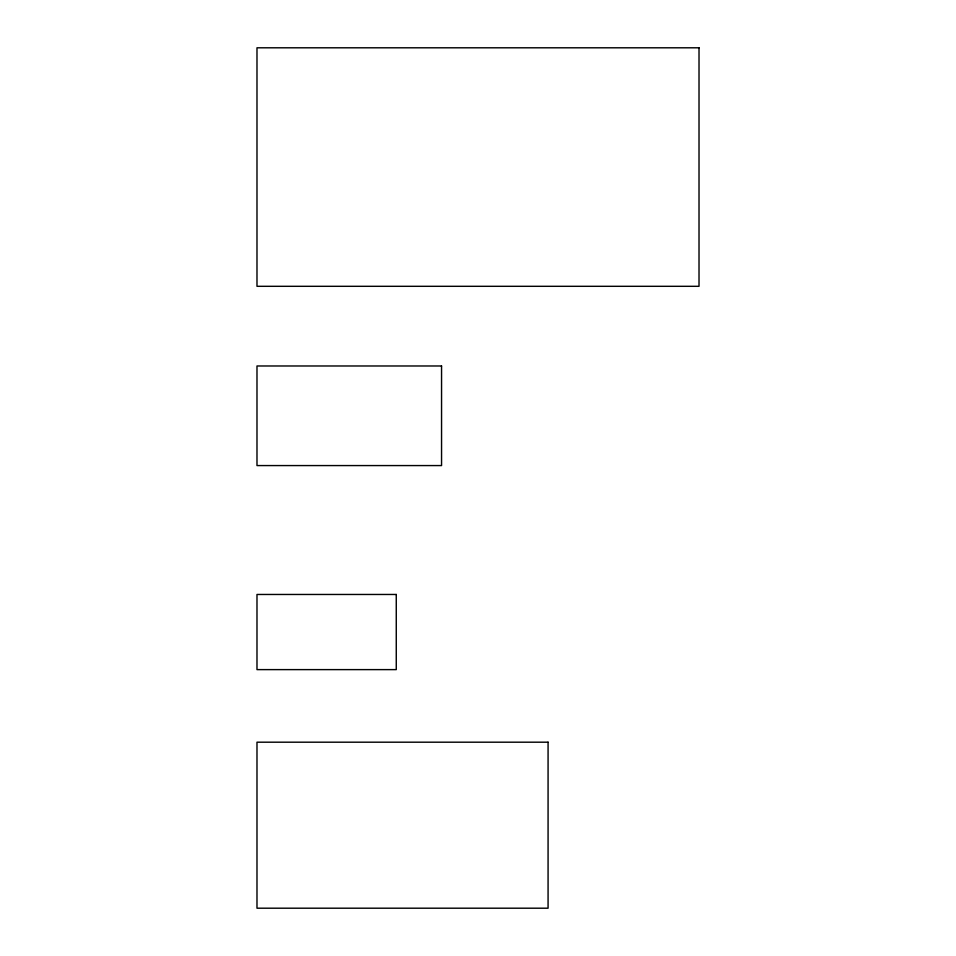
<?xml version="1.0" encoding="UTF-8"?>
<svg xmlns="http://www.w3.org/2000/svg" width="956" height="956" viewBox="0 0 956 956"><rect width="100%" height="100%" fill="white"/><g stroke="black" fill="none" stroke-linecap="round" stroke-linejoin="round"><path stroke-width="1.43" d="M699.015 47.8L256.985 47.8L256.985 286.31L699.015 286.31L699.015 47.8M441.553 365.981L256.985 365.981L256.985 465.572L441.553 465.572L441.553 365.981M396.262 594.465L256.985 594.465L256.985 669.618L396.262 669.618L396.262 594.465M548.075 742.191L256.985 742.191L256.985 908.2L548.075 908.2L548.075 742.191"/></g></svg>
